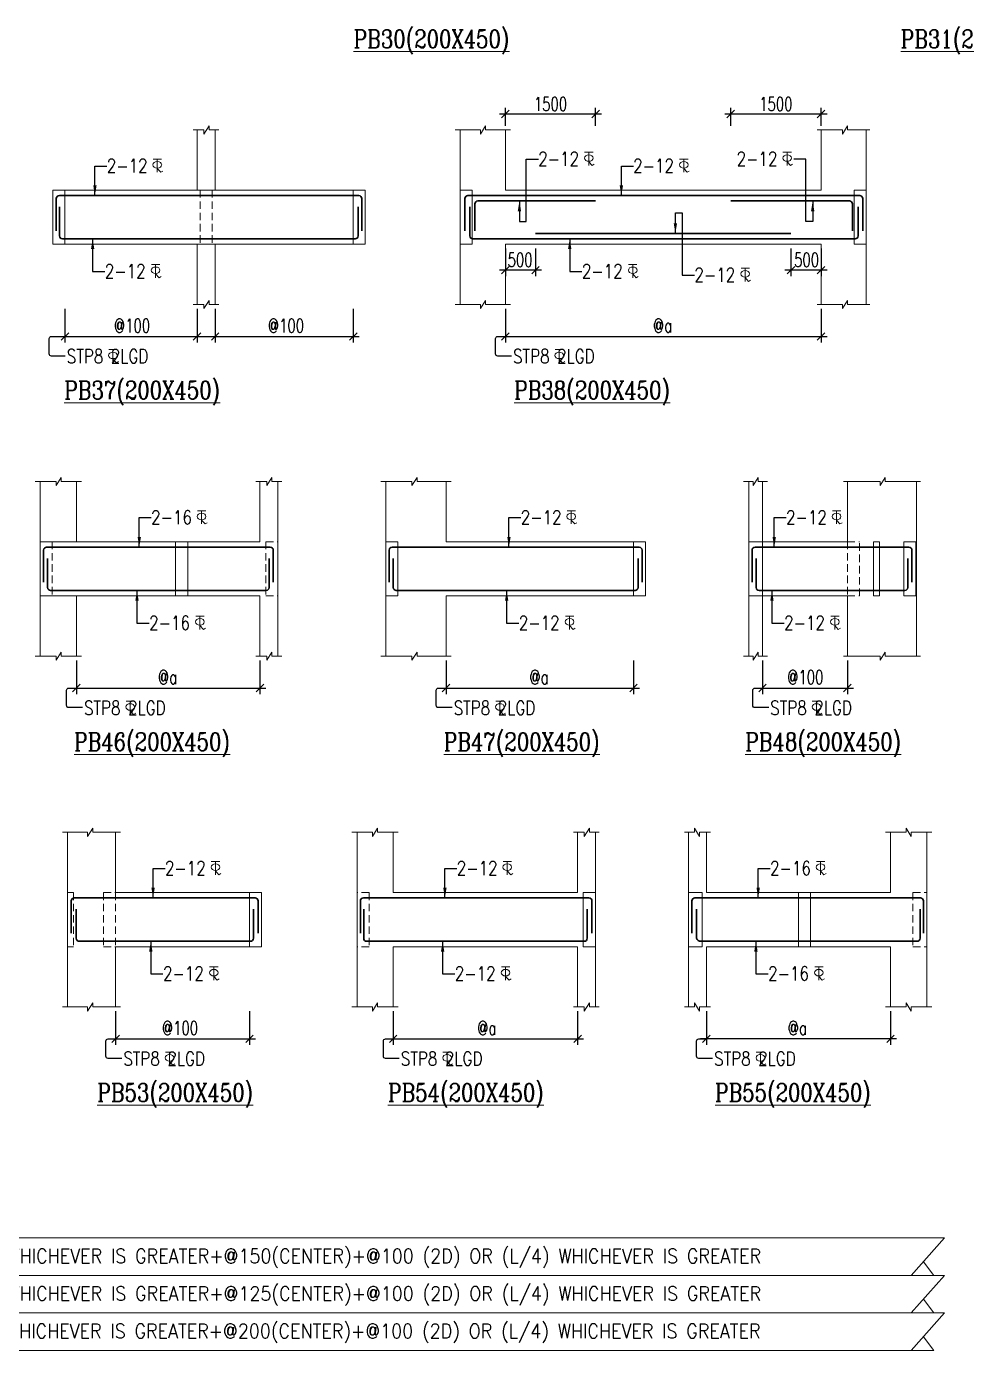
# Model space of a CAD drawing. Header units: millimetres. Extents: x 1277257 to 1543892, y 206696 to 309376.
# Drawn here: x 1500100 to 1515721, y 213357 to 235346 of the extents above; entities that cross this region are included whole.
import ezdxf

# ---------------------------------------------------------------- set-up
doc = ezdxf.new("R2010")
doc.units = ezdxf.units.MM
doc.header["$LTSCALE"] = 500
doc.header["$MEASUREMENT"] = 0
doc.header["$PDMODE"] = 34
doc.linetypes.add('HIDDEN', pattern=[0.375, 0.25, -0.125])
doc.layers.get('Defpoints').update_dxf_attribs({"lineweight": 0})
for name, color, linetype, lineweight in [('BEAM ELE', 2, 'Continuous', 15), ('CALL', 1, 'Continuous', 18), ('DIM', 1, 'Continuous', 20), ('TAXT', 3, 'Continuous', 15), ('TEXT', 7, 'Continuous', 13), ('TEXT2', 3, 'Continuous', 15), ('TOWER AREA BEAM..', 3, 'Continuous', 20)]:
    doc.layers.add(name, color=color, linetype=linetype, lineweight=lineweight)
for name, color, linetype in [('D', 10, 'Continuous'), ('ST', 3, 'Continuous'), ('ST DIM.', 1, 'Continuous'), ('STEEL', 1, 'Continuous')]:
    doc.layers.add(name, color=color, linetype=linetype)
doc.styles.add('2MM', font='romans.shx', dxfattribs={"width": 0.7})
doc.styles.add('BHTESHT$0$HSCC2', font='romanc.shx')
doc.styles.add('haider', font='romans.shx')
doc.styles.add('S-T', font='romans.shx')
doc.dimstyles.new('SHUIB MOD.', dxfattribs={"dimtxt": 230, "dimasz": 130, "dimexe": 100, "dimexo": 70, "dimgap": 50, "dimtad": 2, "dimdec": 0, "dimzin": 4, "dimdsep": 46, "dimtxsty": '2MM', "dimblk": 'OBLIQUE', "dimcen": 0.09, "dimdle": 100, "dimclrd": 1, "dimclre": 1, "dimclrt": 3, "dimadec": 0, "dimazin": 0, "dimtfac": 1, "dimtdec": 0, "dimtix": 1, "dimtmove": 2, "dimatfit": 3, "dimfxl": 100, "dimtolj": 1, "dimlwd": -1, "dimarcsym": 0})

# ---------------------------------------------------------------- blocks, each defined once
blk = doc.blocks.new('_Oblique')
at = {"color": 0, "linetype": 'ByBlock', "lineweight": -2}
blk.add_line((-0.5, -0.5), (0.5, 0.5), dxfattribs=at)
blk = doc.blocks.new('A$C76682FD6')
at = {"layer": 'TEXT', "color": 3, "ltscale": 0.2}
for p, q in [((143, 219, -1), (2, 219, -1)), ((72, 0, -1), (72, 219, -1)), ((72, 63, -1), (128, 0, -1)), ((128, 0, -1), (162, 21))]:
    blk.add_line(p, q, dxfattribs=at)
blk.add_ellipse((72, 124, -1), major_axis=(72.3, 0), ratio=0.753223, dxfattribs=at)
blk = doc.blocks.new('*D171')
at = {"layer": 'Defpoints', "color": 0, "ltscale": 100, "transparency": 16777216}
for p in [(1500740, 230729, 6), (1502935, 230729, 6), (1502935, 230198)]:
    blk.add_point(p, dxfattribs=at)
at = {"layer": 'ST DIM.', "color": 1, "lineweight": -2, "ltscale": 100, "transparency": 16777216}
for p, q in [((1500740, 230659), (1500740, 230098)), ((1502935, 230659), (1502935, 230098))]:
    blk.add_line(p, q, dxfattribs=at)
at = {"layer": 'ST DIM.', "color": 1, "ltscale": 100, "transparency": 16777216}
blk.add_line((1500640, 230198), (1503035, 230198), dxfattribs=at)
at = {"layer": 'ST DIM.', "color": 1, "ltscale": 100, "transparency": 16777216, "xscale": 125, "yscale": 125, "zscale": 125, "rotation": 180}
blk.add_blockref('_Oblique', (1500740, 230198), dxfattribs=at)
at = {"layer": 'ST DIM.', "color": 1, "ltscale": 100, "transparency": 16777216, "xscale": 125, "yscale": 125, "zscale": 125}
blk.add_blockref('_Oblique', (1502935, 230198), dxfattribs=at)
at = {"layer": 'ST DIM.', "color": 3, "ltscale": 100, "transparency": 16777216, "insert": (1501854, 230378), "char_height": 230, "attachment_point": 5, "style": '2MM'}
blk.add_mtext('\\A1;@100', dxfattribs=at)
blk = doc.blocks.new('*D172')
at = {"layer": 'Defpoints', "color": 0, "ltscale": 100, "transparency": 16777216}
for p in [(1503235, 230729, 6), (1505530, 230729, 6), (1505530, 230198)]:
    blk.add_point(p, dxfattribs=at)
at = {"layer": 'ST DIM.', "color": 1, "lineweight": -2, "ltscale": 100, "transparency": 16777216}
for p, q in [((1503235, 230659), (1503235, 230098)), ((1505530, 230659), (1505530, 230098))]:
    blk.add_line(p, q, dxfattribs=at)
at = {"layer": 'ST DIM.', "color": 1, "ltscale": 100, "transparency": 16777216}
blk.add_line((1503135, 230198), (1505630, 230198), dxfattribs=at)
at = {"layer": 'ST DIM.', "color": 1, "ltscale": 100, "transparency": 16777216, "xscale": 125, "yscale": 125, "zscale": 125, "rotation": 180}
blk.add_blockref('_Oblique', (1503235, 230198), dxfattribs=at)
at = {"layer": 'ST DIM.', "color": 1, "ltscale": 100, "transparency": 16777216, "xscale": 125, "yscale": 125, "zscale": 125}
blk.add_blockref('_Oblique', (1505530, 230198), dxfattribs=at)
at = {"layer": 'ST DIM.', "color": 3, "ltscale": 100, "transparency": 16777216, "insert": (1504412, 230378), "char_height": 230, "attachment_point": 5, "style": '2MM'}
blk.add_mtext('\\A1;@100', dxfattribs=at)
blk = doc.blocks.new('*D173')
at = {"layer": 'Defpoints', "color": 0, "ltscale": 100, "transparency": 16777216}
for p in [(1508058, 230729, 6), (1513303, 230729, 6), (1513303, 230198)]:
    blk.add_point(p, dxfattribs=at)
at = {"layer": 'ST DIM.', "color": 1, "lineweight": -2, "ltscale": 100, "transparency": 16777216}
for p, q in [((1508058, 230659), (1508058, 230098)), ((1513303, 230659), (1513303, 230098))]:
    blk.add_line(p, q, dxfattribs=at)
at = {"layer": 'ST DIM.', "color": 1, "ltscale": 100, "transparency": 16777216}
blk.add_line((1507958, 230198), (1513403, 230198), dxfattribs=at)
at = {"layer": 'ST DIM.', "color": 1, "ltscale": 100, "transparency": 16777216, "xscale": 125, "yscale": 125, "zscale": 125, "rotation": 180}
blk.add_blockref('_Oblique', (1508058, 230198), dxfattribs=at)
at = {"layer": 'ST DIM.', "color": 1, "ltscale": 100, "transparency": 16777216, "xscale": 125, "yscale": 125, "zscale": 125}
blk.add_blockref('_Oblique', (1513303, 230198), dxfattribs=at)
at = {"layer": 'ST DIM.', "color": 3, "ltscale": 100, "transparency": 16777216, "insert": (1510670, 230378), "char_height": 230, "attachment_point": 5, "style": '2MM'}
blk.add_mtext('\\A1;@a', dxfattribs=at)
blk = doc.blocks.new('*D183')
at = {"layer": 'Defpoints', "color": 0, "ltscale": 100, "transparency": 16777216}
for p in [(1500929, 224889, 6), (1503979, 224889, 6), (1503979, 224359)]:
    blk.add_point(p, dxfattribs=at)
at = {"layer": 'ST DIM.', "color": 1, "lineweight": -2, "ltscale": 100, "transparency": 16777216}
for p, q in [((1500929, 224819), (1500929, 224259)), ((1503979, 224819), (1503979, 224259))]:
    blk.add_line(p, q, dxfattribs=at)
at = {"layer": 'ST DIM.', "color": 1, "ltscale": 100, "transparency": 16777216}
blk.add_line((1500829, 224359), (1504079, 224359), dxfattribs=at)
at = {"layer": 'ST DIM.', "color": 1, "ltscale": 100, "transparency": 16777216, "xscale": 125, "yscale": 125, "zscale": 125, "rotation": 180}
blk.add_blockref('_Oblique', (1500929, 224359), dxfattribs=at)
at = {"layer": 'ST DIM.', "color": 1, "ltscale": 100, "transparency": 16777216, "xscale": 125, "yscale": 125, "zscale": 125}
blk.add_blockref('_Oblique', (1503979, 224359), dxfattribs=at)
at = {"layer": 'ST DIM.', "color": 3, "ltscale": 100, "transparency": 16777216, "insert": (1502444, 224539), "char_height": 230, "attachment_point": 5, "style": '2MM'}
blk.add_mtext('\\A1;@a', dxfattribs=at)
blk = doc.blocks.new('*D184')
at = {"layer": 'Defpoints', "color": 0, "ltscale": 100, "transparency": 16777216}
for p in [(1507072, 224889, 6), (1510187, 224889, 6), (1510187, 224359)]:
    blk.add_point(p, dxfattribs=at)
at = {"layer": 'ST DIM.', "color": 1, "lineweight": -2, "ltscale": 100, "transparency": 16777216}
for p, q in [((1507072, 224819), (1507072, 224259)), ((1510187, 224819), (1510187, 224259))]:
    blk.add_line(p, q, dxfattribs=at)
at = {"layer": 'ST DIM.', "color": 1, "ltscale": 100, "transparency": 16777216}
blk.add_line((1506972, 224359), (1510287, 224359), dxfattribs=at)
at = {"layer": 'ST DIM.', "color": 1, "ltscale": 100, "transparency": 16777216, "xscale": 125, "yscale": 125, "zscale": 125, "rotation": 180}
blk.add_blockref('_Oblique', (1507072, 224359), dxfattribs=at)
at = {"layer": 'ST DIM.', "color": 1, "ltscale": 100, "transparency": 16777216, "xscale": 125, "yscale": 125, "zscale": 125}
blk.add_blockref('_Oblique', (1510187, 224359), dxfattribs=at)
at = {"layer": 'ST DIM.', "color": 3, "ltscale": 100, "transparency": 16777216, "insert": (1508616, 224539), "char_height": 230, "attachment_point": 5, "style": '2MM'}
blk.add_mtext('\\A1;@a', dxfattribs=at)
blk = doc.blocks.new('*D185')
at = {"layer": 'Defpoints', "color": 0, "ltscale": 100, "transparency": 16777216}
for p in [(1512332, 224889, 6), (1513742, 224889, 6), (1513742, 224359)]:
    blk.add_point(p, dxfattribs=at)
at = {"layer": 'ST DIM.', "color": 1, "lineweight": -2, "ltscale": 100, "transparency": 16777216}
for p, q in [((1512332, 224819), (1512332, 224259)), ((1513742, 224819), (1513742, 224259))]:
    blk.add_line(p, q, dxfattribs=at)
at = {"layer": 'ST DIM.', "color": 1, "ltscale": 100, "transparency": 16777216}
blk.add_line((1512232, 224359), (1513842, 224359), dxfattribs=at)
at = {"layer": 'ST DIM.', "color": 1, "ltscale": 100, "transparency": 16777216, "xscale": 125, "yscale": 125, "zscale": 125, "rotation": 180}
blk.add_blockref('_Oblique', (1512332, 224359), dxfattribs=at)
at = {"layer": 'ST DIM.', "color": 1, "ltscale": 100, "transparency": 16777216, "xscale": 125, "yscale": 125, "zscale": 125}
blk.add_blockref('_Oblique', (1513742, 224359), dxfattribs=at)
at = {"layer": 'ST DIM.', "color": 3, "ltscale": 100, "transparency": 16777216, "insert": (1513042, 224539), "char_height": 230, "attachment_point": 5, "style": '2MM'}
blk.add_mtext('\\A1;@100', dxfattribs=at)
blk = doc.blocks.new('*D198')
at = {"layer": 'Defpoints', "color": 0, "ltscale": 100, "transparency": 16777216}
for p in [(1501582, 219063, 6), (1503807, 219063, 6), (1503807, 218533)]:
    blk.add_point(p, dxfattribs=at)
at = {"layer": 'ST DIM.', "color": 1, "lineweight": -2, "ltscale": 100, "transparency": 16777216}
for p, q in [((1501582, 218993), (1501582, 218433)), ((1503807, 218993), (1503807, 218433))]:
    blk.add_line(p, q, dxfattribs=at)
at = {"layer": 'ST DIM.', "color": 1, "ltscale": 100, "transparency": 16777216}
blk.add_line((1501482, 218533), (1503907, 218533), dxfattribs=at)
at = {"layer": 'ST DIM.', "color": 1, "ltscale": 100, "transparency": 16777216, "xscale": 125, "yscale": 125, "zscale": 125, "rotation": 180}
blk.add_blockref('_Oblique', (1501582, 218533), dxfattribs=at)
at = {"layer": 'ST DIM.', "color": 1, "ltscale": 100, "transparency": 16777216, "xscale": 125, "yscale": 125, "zscale": 125}
blk.add_blockref('_Oblique', (1503807, 218533), dxfattribs=at)
at = {"layer": 'ST DIM.', "color": 3, "ltscale": 100, "transparency": 16777216, "insert": (1502651, 218713), "char_height": 230, "attachment_point": 5, "style": '2MM'}
blk.add_mtext('\\A1;@100', dxfattribs=at)
blk = doc.blocks.new('*D199')
at = {"layer": 'Defpoints', "color": 0, "ltscale": 100, "transparency": 16777216}
for p in [(1506193, 219063, 6), (1509258, 219063, 6), (1509258, 218533)]:
    blk.add_point(p, dxfattribs=at)
at = {"layer": 'ST DIM.', "color": 1, "lineweight": -2, "ltscale": 100, "transparency": 16777216}
for p, q in [((1506193, 218993), (1506193, 218433)), ((1509258, 218993), (1509258, 218433))]:
    blk.add_line(p, q, dxfattribs=at)
at = {"layer": 'ST DIM.', "color": 1, "ltscale": 100, "transparency": 16777216}
blk.add_line((1506093, 218533), (1509358, 218533), dxfattribs=at)
at = {"layer": 'ST DIM.', "color": 1, "ltscale": 100, "transparency": 16777216, "xscale": 125, "yscale": 125, "zscale": 125, "rotation": 180}
blk.add_blockref('_Oblique', (1506193, 218533), dxfattribs=at)
at = {"layer": 'ST DIM.', "color": 1, "ltscale": 100, "transparency": 16777216, "xscale": 125, "yscale": 125, "zscale": 125}
blk.add_blockref('_Oblique', (1509258, 218533), dxfattribs=at)
at = {"layer": 'ST DIM.', "color": 3, "ltscale": 100, "transparency": 16777216, "insert": (1507749, 218713), "char_height": 230, "attachment_point": 5, "style": '2MM'}
blk.add_mtext('\\A1;@a', dxfattribs=at)
blk = doc.blocks.new('*D200')
at = {"layer": 'Defpoints', "color": 0, "ltscale": 100, "transparency": 16777216}
for p in [(1511399, 219063, 6), (1514459, 219063, 6), (1511399, 218533)]:
    blk.add_point(p, dxfattribs=at)
at = {"layer": 'ST DIM.', "color": 1, "lineweight": -2, "ltscale": 100, "transparency": 16777216}
for p, q in [((1511399, 218993), (1511399, 218433)), ((1514459, 218993), (1514459, 218433))]:
    blk.add_line(p, q, dxfattribs=at)
at = {"layer": 'ST DIM.', "color": 1, "ltscale": 100, "transparency": 16777216}
blk.add_line((1514559, 218533), (1511299, 218533), dxfattribs=at)
at = {"layer": 'ST DIM.', "color": 1, "ltscale": 100, "transparency": 16777216, "xscale": 125, "yscale": 125, "zscale": 125, "rotation": 180}
blk.add_blockref('_Oblique', (1511399, 218533), dxfattribs=at)
at = {"layer": 'ST DIM.', "color": 1, "ltscale": 100, "transparency": 16777216, "xscale": 125, "yscale": 125, "zscale": 125}
blk.add_blockref('_Oblique', (1514459, 218533), dxfattribs=at)
at = {"layer": 'ST DIM.', "color": 3, "ltscale": 100, "transparency": 16777216, "insert": (1512909, 218713), "char_height": 230, "attachment_point": 5, "style": '2MM'}
blk.add_mtext('\\A1;@a', dxfattribs=at)
blk = doc.blocks.new('*D244')
at = {"layer": 'Defpoints', "color": 0, "ltscale": 100, "transparency": 16777216}
for p in [(1508058, 231729), (1508558, 231729), (1508058, 231299)]:
    blk.add_point(p, dxfattribs=at)
at = {"layer": 'ST DIM.', "color": 1, "lineweight": -2, "ltscale": 100, "transparency": 16777216}
for p, q in [((1508058, 231659), (1508058, 231199)), ((1508558, 231659), (1508558, 231199))]:
    blk.add_line(p, q, dxfattribs=at)
at = {"layer": 'ST DIM.', "color": 1, "ltscale": 100, "transparency": 16777216}
blk.add_line((1508658, 231299), (1507958, 231299), dxfattribs=at)
at = {"layer": 'ST DIM.', "color": 1, "ltscale": 100, "transparency": 16777216, "xscale": 125, "yscale": 125, "zscale": 125, "rotation": 180}
blk.add_blockref('_Oblique', (1508058, 231299), dxfattribs=at)
at = {"layer": 'ST DIM.', "color": 1, "ltscale": 100, "transparency": 16777216, "xscale": 125, "yscale": 125, "zscale": 125}
blk.add_blockref('_Oblique', (1508558, 231299), dxfattribs=at)
at = {"layer": 'ST DIM.', "color": 3, "ltscale": 100, "transparency": 16777216, "insert": (1508303, 231471), "char_height": 230, "attachment_point": 5, "style": '2MM'}
blk.add_mtext('\\A1;500', dxfattribs=at)
blk = doc.blocks.new('*D245')
at = {"layer": 'Defpoints', "color": 0, "ltscale": 100, "transparency": 16777216}
for p in [(1512803, 231729), (1513303, 231729), (1512803, 231299)]:
    blk.add_point(p, dxfattribs=at)
at = {"layer": 'ST DIM.', "color": 1, "lineweight": -2, "ltscale": 100, "transparency": 16777216}
for p, q in [((1512803, 231659), (1512803, 231199)), ((1513303, 231659), (1513303, 231199))]:
    blk.add_line(p, q, dxfattribs=at)
at = {"layer": 'ST DIM.', "color": 1, "ltscale": 100, "transparency": 16777216}
blk.add_line((1513403, 231299), (1512703, 231299), dxfattribs=at)
at = {"layer": 'ST DIM.', "color": 1, "ltscale": 100, "transparency": 16777216, "xscale": 125, "yscale": 125, "zscale": 125, "rotation": 180}
blk.add_blockref('_Oblique', (1512803, 231299), dxfattribs=at)
at = {"layer": 'ST DIM.', "color": 1, "ltscale": 100, "transparency": 16777216, "xscale": 125, "yscale": 125, "zscale": 125}
blk.add_blockref('_Oblique', (1513303, 231299), dxfattribs=at)
at = {"layer": 'ST DIM.', "color": 3, "ltscale": 100, "transparency": 16777216, "insert": (1513063, 231471), "char_height": 230, "attachment_point": 5, "style": '2MM'}
blk.add_mtext('\\A1;500', dxfattribs=at)
blk = doc.blocks.new('*D246')
at = {"layer": 'Defpoints', "color": 0, "ltscale": 100, "transparency": 16777216}
for p in [(1509558, 233894), (1508058, 233629), (1509558, 233629)]:
    blk.add_point(p, dxfattribs=at)
at = {"layer": 'ST DIM.', "color": 1, "lineweight": -2, "ltscale": 100, "transparency": 16777216}
for p, q in [((1508058, 233699), (1508058, 233994)), ((1509558, 233699), (1509558, 233994))]:
    blk.add_line(p, q, dxfattribs=at)
at = {"layer": 'ST DIM.', "color": 1, "ltscale": 100, "transparency": 16777216}
blk.add_line((1507958, 233894), (1509658, 233894), dxfattribs=at)
at = {"layer": 'ST DIM.', "color": 1, "ltscale": 100, "transparency": 16777216, "xscale": 125, "yscale": 125, "zscale": 125, "rotation": 180}
blk.add_blockref('_Oblique', (1508058, 233894), dxfattribs=at)
at = {"layer": 'ST DIM.', "color": 1, "ltscale": 100, "transparency": 16777216, "xscale": 125, "yscale": 125, "zscale": 125}
blk.add_blockref('_Oblique', (1509558, 233894), dxfattribs=at)
at = {"layer": 'ST DIM.', "color": 3, "ltscale": 100, "transparency": 16777216, "insert": (1508808, 234059), "char_height": 230, "attachment_point": 5, "style": '2MM'}
blk.add_mtext('\\A1;1500', dxfattribs=at)
blk = doc.blocks.new('*D247')
at = {"layer": 'Defpoints', "color": 0, "ltscale": 100, "transparency": 16777216}
for p in [(1513303, 233894), (1511803, 233629), (1513303, 233629)]:
    blk.add_point(p, dxfattribs=at)
at = {"layer": 'ST DIM.', "color": 1, "lineweight": -2, "ltscale": 100, "transparency": 16777216}
for p, q in [((1511803, 233699), (1511803, 233994)), ((1513303, 233699), (1513303, 233994))]:
    blk.add_line(p, q, dxfattribs=at)
at = {"layer": 'ST DIM.', "color": 1, "ltscale": 100, "transparency": 16777216}
blk.add_line((1511703, 233894), (1513403, 233894), dxfattribs=at)
at = {"layer": 'ST DIM.', "color": 1, "ltscale": 100, "transparency": 16777216, "xscale": 125, "yscale": 125, "zscale": 125, "rotation": 180}
blk.add_blockref('_Oblique', (1511803, 233894), dxfattribs=at)
at = {"layer": 'ST DIM.', "color": 1, "ltscale": 100, "transparency": 16777216, "xscale": 125, "yscale": 125, "zscale": 125}
blk.add_blockref('_Oblique', (1513303, 233894), dxfattribs=at)
at = {"layer": 'ST DIM.', "color": 3, "ltscale": 100, "transparency": 16777216, "insert": (1512553, 234059), "char_height": 230, "attachment_point": 5, "style": '2MM'}
blk.add_mtext('\\A1;1500', dxfattribs=at)

msp = doc.modelspace()

# ---------------------------------------------------------------- linework, layer by layer
at = {"layer": 'BEAM ELE', "color": 3}
for points in [[(1503297.6, 233628.6), (1503133.8, 233628.6), (1503133.8, 233697.2), (1503049.3, 233560.5), (1503049.3, 233628.6), (1502868.8, 233628.6)], [(1508141.3, 233628.6), (1507728.2, 233628.6), (1507728.2, 233697.2), (1507643.6, 233560.5), (1507643.6, 233628.6), (1507223.1, 233628.6)], [(1514115.9, 233628.6), (1513744.1, 233628.6), (1513744.1, 233697.2), (1513659.6, 233560.5), (1513659.6, 233628.6), (1513237.1, 233628.6)], [(1503297.6, 230728.6), (1503133.8, 230728.6), (1503133.8, 230797.2), (1503049.3, 230660.5), (1503049.3, 230728.6), (1502868.8, 230728.6)], [(1508141.3, 230728.6), (1507728.2, 230728.6), (1507728.2, 230797.2), (1507643.6, 230660.5), (1507643.6, 230728.6), (1507223.1, 230728.6)], [(1514115.9, 230728.6), (1513744.1, 230728.6), (1513744.1, 230797.2), (1513659.6, 230660.5), (1513659.6, 230728.6), (1513237.1, 230728.6)], [(1501011.9, 227789.1), (1500676.7, 227789.1), (1500676.7, 227857.8), (1500592.2, 227721.1), (1500592.2, 227789.1), (1500243.6, 227789.1)], [(1504345.3, 227789.1), (1504177.6, 227789.1), (1504177.6, 227857.8), (1504093.1, 227721.1), (1504093.1, 227789.1), (1503912.7, 227789.1)], [(1507154.8, 227789.1), (1506589.6, 227789.1), (1506589.6, 227857.8), (1506505.1, 227721.1), (1506505.1, 227789.1), (1505986.5, 227789.1)], [(1512415.2, 227789.1), (1512259.2, 227789.1), (1512259.2, 227857.8), (1512174.6, 227721.1), (1512174.6, 227789.1), (1512017, 227789.1)], [(1514958.7, 227789.1), (1514371.7, 227789.1), (1514371.7, 227857.8), (1514287.1, 227721.1), (1514287.1, 227789.1), (1513676.1, 227789.1)], [(1501011.9, 224889.1), (1500676.7, 224889.1), (1500676.7, 224957.8), (1500592.2, 224821.1), (1500592.2, 224889.1), (1500243.6, 224889.1)], [(1504345.3, 224889.1), (1504177.6, 224889.1), (1504177.6, 224957.8), (1504093.1, 224821.1), (1504093.1, 224889.1), (1503912.7, 224889.1)], [(1507154.8, 224889.1), (1506589.6, 224889.1), (1506589.6, 224957.8), (1506505.1, 224821.1), (1506505.1, 224889.1), (1505986.5, 224889.1)], [(1512415.2, 224889.1), (1512259.2, 224889.1), (1512259.2, 224957.8), (1512174.6, 224821.1), (1512174.6, 224889.1), (1512017, 224889.1)], [(1514958.7, 224889.1), (1514371.7, 224889.1), (1514371.7, 224957.8), (1514287.1, 224821.1), (1514287.1, 224889.1), (1513676.1, 224889.1)], [(1501665, 221963.4), (1501200.7, 221963.4), (1501200.7, 222032.1), (1501116.1, 221895.4), (1501116.1, 221963.4), (1500696.8, 221963.4)], [(1506276.4, 221963.4), (1505934.5, 221963.4), (1505934.5, 222032.1), (1505849.9, 221895.4), (1505849.9, 221963.4), (1505508.2, 221963.4)], [(1509616, 221963.4), (1509454, 221963.4), (1509454, 222032.1), (1509369.4, 221895.4), (1509369.4, 221963.4), (1509192.1, 221963.4)], [(1501665, 219063.4), (1501200.7, 219063.4), (1501200.7, 219132.1), (1501116.1, 218995.4), (1501116.1, 219063.4), (1500696.8, 219063.4)], [(1506276.4, 219063.4), (1505934.5, 219063.4), (1505934.5, 219132.1), (1505849.9, 218995.4), (1505849.9, 219063.4), (1505508.2, 219063.4)], [(1509616, 219063.4), (1509454, 219063.4), (1509454, 219132.1), (1509369.4, 218995.4), (1509369.4, 219063.4), (1509192.1, 219063.4)]]:
    msp.add_lwpolyline(points, dxfattribs=at)
at = {"layer": 'BEAM ELE', "color": 3, "elevation": 0}
for points in [[(1511036.7, 221963.4), (1511198.7, 221963.4), (1511198.7, 222032.1), (1511283.2, 221895.4), (1511283.2, 221963.4), (1511465.4, 221963.4)], [(1514376.3, 221963.4), (1514718.2, 221963.4), (1514718.2, 222032.1), (1514802.7, 221895.4), (1514802.7, 221963.4), (1515144.5, 221963.4)], [(1511036.7, 219063.4), (1511198.7, 219063.4), (1511198.7, 219132.1), (1511283.2, 218995.4), (1511283.2, 219063.4), (1511465.4, 219063.4)], [(1514376.3, 219063.4), (1514718.2, 219063.4), (1514718.2, 219132.1), (1514802.7, 218995.4), (1514802.7, 219063.4), (1515144.5, 219063.4)]]:
    msp.add_lwpolyline(points, dxfattribs=at)
at = {"layer": 'CALL', "color": 1, "ltscale": 0.25}
for p, q in [((1495275.5, 215227.1), (1515354.6, 215227.1)), ((1514803.6, 214603.7), (1515354.6, 215227.1)), ((1515175.3, 214603.7), (1515005.5, 214832.1)), ((1495275.5, 214603.7), (1515354.6, 214603.7)), ((1515175.3, 214603.7), (1495454.9, 214603.7)), ((1514803.6, 213980.2), (1515354.6, 214603.7)), ((1515175.3, 213980.2), (1515005.5, 214208.7)), ((1495275.5, 213980.2), (1515354.6, 213980.2)), ((1515175.3, 213980.2), (1495454.9, 213980.2)), ((1514803.6, 213356.8), (1515354.6, 213980.2)), ((1515175.3, 213356.8), (1515005.5, 213585.3)), ((1515175.3, 213356.8), (1495454.9, 213356.8))]:
    msp.add_line(p, q, dxfattribs=at)
at = {"layer": 'ST DIM.', "elevation": -2.7}
for points in [[(1500743.1, 229872.9), (1500514.7, 229872.9, -0.4142136), (1500479, 229908.7), (1500479, 230162.2, -0.4142136), (1500514.7, 230198), (1504211.9, 230198)], [(1508159.5, 229872.9), (1507931.1, 229872.9, -0.4142136), (1507895.4, 229908.7), (1507895.4, 230162.2, -0.4142136), (1507931.1, 230198), (1508058.2, 230198)], [(1501030.1, 224033.4), (1500801.7, 224033.4, -0.4142136), (1500765.9, 224069.2), (1500765.9, 224322.8, -0.4142136), (1500801.7, 224358.6), (1500928.8, 224358.6)], [(1507173, 224033.4), (1506944.6, 224033.4, -0.4142136), (1506908.9, 224069.2), (1506908.9, 224322.8, -0.4142136), (1506944.6, 224358.6), (1507071.7, 224358.6)], [(1512433.4, 224033.4), (1512205.1, 224033.4, -0.4142136), (1512169.3, 224069.2), (1512169.3, 224322.8, -0.4142136), (1512205.1, 224358.6), (1512332.1, 224358.6)], [(1501683.3, 218207.8), (1501454.9, 218207.8, -0.4142136), (1501419.1, 218243.5), (1501419.1, 218497.1, -0.4142136), (1501454.9, 218532.9), (1501582, 218532.9)], [(1506294.6, 218207.8), (1506066.3, 218207.8, -0.4142136), (1506030.5, 218243.5), (1506030.5, 218497.1, -0.4142136), (1506066.3, 218532.9), (1506193.3, 218532.9)], [(1511500.6, 218207.8), (1511272.3, 218207.8, -0.4142136), (1511236.5, 218243.5), (1511236.5, 218497.1, -0.4142136), (1511272.3, 218532.9), (1511399.4, 218532.9)]]:
    msp.add_lwpolyline(points, format="xyb", dxfattribs=at)
at = {"layer": 'STEEL', "color": 4, "lineweight": 30, "ltscale": 10}
for p, q in [((1500596.1, 231954.8, -186.5), (1500596.1, 232488.6, -186.5)), ((1500646.1, 232538.6, -140.7), (1505623.5, 232538.6, -2346141.3)), ((1505673.3, 231954.8, -186.5), (1505673.3, 232488.6, -186.5)), ((1507386.2, 231954.8, -186.5), (1507386.2, 232488.6, -186.5)), ((1507436.2, 232538.6, -140.7), (1513946.3, 232538.6, -2346141.3)), ((1507600.4, 232448.6, -2234970.2), (1509558.2, 232448.6, -2386512)), ((1511803.2, 232448.6, -2560286.2), (1513776.1, 232448.6, -2712994.9)), ((1513996.1, 231954.8, -186.5), (1513996.1, 232488.6, -186.5)), ((1500648.1, 231868.6, -599978), (1500648.1, 232349.6, -599978)), ((1505610.6, 231868.6, -599978), (1505610.6, 232349.6, -599978)), ((1507469.8, 231868.6, -599978), (1507469.8, 232349.6, -599978)), ((1507550.4, 231954.8, -186.5), (1507550.4, 232398.6, 0)), ((1513824.9, 231954.8, -186.5), (1513826.1, 232398.6, -2712994.9)), ((1513918, 231868.6, -599978), (1513918, 232349.6, -599978)), ((1500698.1, 231818.6, -599942.4), (1505560.6, 231818.6, -2883032.6)), ((1507519.8, 231818.6, -599942.4), (1513868, 231818.6, -2883032.6)), ((1508558.2, 231908.6, -2068947.1), (1512803.2, 231908.6, -2275799.9)), ((1500383.1, 226115.4, -186.5), (1500383.1, 226649.1, -186.5)), ((1500433.1, 226699.1, -140.7), (1504151.2, 226699.1, -2299807.7)), ((1500451.1, 226029.1, -599978), (1500451.1, 226510.1, -599978)), ((1504133.2, 226029.1, -599978), (1504133.2, 226510.1, -599978)), ((1504201.2, 226115.4, -186.5), (1504201.2, 226649.1, -186.5)), ((1506126, 226115.4, -186.5), (1506126, 226649.1, -186.5)), ((1506176, 226699.1, -140.7), (1510281.7, 226699.1, -2299807.7)), ((1506194.1, 226029.1, -599978), (1506194.1, 226510.1, -599978)), ((1510263.6, 226029.1, -599978), (1510263.6, 226510.1, -599978)), ((1510331.6, 226115.4, -186.5), (1510331.6, 226649.1, -186.5)), ((1512156.5, 226115.4, -186.5), (1512156.5, 226649.1, -186.5)), ((1512206.5, 226699.1, -140.7), (1514764.6, 226699.1, -2299807.7)), ((1512224.5, 226029.1, -599978), (1512224.5, 226510.1, -599978)), ((1514746.5, 226029.1, -599978), (1514746.5, 226510.1, -599978)), ((1514814.5, 226115.4, -186.5), (1514814.5, 226649.1, -186.5)), ((1500501.1, 225979.1, -599942.4), (1504083.2, 225979.1, -2877501.1)), ((1506244.1, 225979.1, -599942.4), (1510213.6, 225979.1, -2877501.1)), ((1512274.5, 225979.1, -599942.4), (1514696.5, 225979.1, -2877501.1)), ((1500842.9, 220289.7, -186.5), (1500842.9, 220823.4, -186.5)), ((1500892.9, 220873.4, -140.7), (1503900.1, 220873.4, -2346141.3)), ((1503949.9, 220289.7, -186.5), (1503949.9, 220823.4, -186.5)), ((1505648.5, 220289.7, -186.5), (1505648.5, 220823.4, -186.5)), ((1505698.5, 220873.4, -140.7), (1509446.4, 220873.4, -2346141.3)), ((1509496.2, 220289.7, -186.5), (1509496.2, 220823.4, -186.5)), ((1511156.5, 220289.7, -186.5), (1511156.5, 220823.4, -186.5)), ((1514954.2, 220873.4, -140.7), (1511206.3, 220873.4, -2346141.3)), ((1515004.2, 220289.7, -186.5), (1515004.2, 220823.4, -186.5)), ((1500926.5, 220203.4, -599978), (1500926.5, 220684.5, -599978)), ((1503871.8, 220203.4, -599978), (1503871.8, 220684.5, -599978)), ((1505704.3, 220203.4, -599978), (1505704.3, 220684.5, -599978)), ((1509418.1, 220203.4, -599978), (1509418.1, 220684.5, -599978)), ((1511234.6, 220203.4, -599978), (1511234.6, 220684.5, -599978)), ((1514948.4, 220203.4, -599978), (1514948.4, 220684.5, -599978)), ((1500976.5, 220153.4, -599942.4), (1503821.8, 220153.4, -2883032.6)), ((1505754.3, 220153.4, -599942.4), (1509368.1, 220153.4, -2883032.6)), ((1514898.4, 220153.4, -599942.4), (1511309.7, 220153.4, -595161))]:
    msp.add_line(p, q, dxfattribs=at)
for centre, radius, start, end in [((1500646.1, 232488.6, -186.5), 50, 90, 180), ((1505623.3, 232488.6, -186.5), 50, 0, 90), ((1507436.2, 232488.6, -186.5), 50, 90, 180), ((1507600.4, 232398.6), 50, 90, 180), ((1513776.1, 232398.6, -2712994.9), 50, 0, 90), ((1513946.1, 232488.6, -186.5), 50, 0, 90), ((1500698.1, 231868.6, -599978), 50, 180, 270), ((1505560.6, 231868.6, -599978), 50, 270, 0), ((1507519.8, 231868.6, -599978), 50, 180, 270), ((1513868, 231868.6, -599978), 50, 270, 0), ((1500433.1, 226649.1, -186.5), 50, 90, 180), ((1504151.2, 226649.1, -186.5), 50, 0, 90), ((1506176, 226649.1, -186.5), 50, 90, 180), ((1510281.6, 226649.1, -186.5), 50, 0, 90), ((1512206.5, 226649.1, -186.5), 50, 90, 180), ((1514764.5, 226649.1, -186.5), 50, 0, 90), ((1500501.1, 226029.1, -599978), 50, 180, 270), ((1504083.2, 226029.1, -599978), 50, 270, 0), ((1506244.1, 226029.1, -599978), 50, 180, 270), ((1510213.6, 226029.1, -599978), 50, 270, 0), ((1512274.5, 226029.1, -599978), 50, 180, 270), ((1514696.5, 226029.1, -599978), 50, 270, 0), ((1500892.9, 220823.4, -186.5), 50, 90, 180), ((1503899.9, 220823.4, -186.5), 50, 0, 90), ((1505698.5, 220823.4, -186.5), 50, 90, 180), ((1509446.2, 220823.4, -186.5), 50, 0, 90), ((1511206.5, 220823.4, -186.5), 50, 90, 180), ((1514954.2, 220823.4, -186.5), 50, 0, 90), ((1500976.5, 220203.4, -599978), 50, 180, 270), ((1503821.8, 220203.4, -599978), 50, 270, 0), ((1505754.3, 220203.4, -599978), 50, 180, 270), ((1509368.1, 220203.4, -599978), 50, 270, 0), ((1511306.6, 220230.2, 1687893.6), 76.9, 200.4113, 272.31806), ((1514898.4, 220203.4, -599978), 50, 270, 0)]:
    msp.add_arc(centre, radius, start, end, dxfattribs=at)
at = {"layer": 'TOWER AREA BEAM..'}
for p, q in [((1502934.9, 233628.6), (1502934.9, 232628.6)), ((1503234.9, 233628.6), (1503234.9, 232628.6)), ((1507308.2, 233628.6), (1507308.2, 230728.6)), ((1508058.2, 233628.6), (1508058.2, 232628.6)), ((1513303.2, 233628.6), (1513303.2, 232628.6)), ((1514053.2, 233628.6), (1514053.2, 232628.6)), ((1500539.9, 232628.6), (1500539.9, 231728.6)), ((1500539.9, 232628.6), (1505730, 232628.6)), ((1500739.9, 232628.6), (1500739.9, 231728.6)), ((1505530, 232628.6), (1505530, 231728.6)), ((1505730, 232628.6), (1505730, 231728.6)), ((1507308.2, 232628.6), (1507508.2, 232628.6)), ((1507508.2, 232628.6), (1507508.2, 231728.6)), ((1508058.2, 232628.6), (1513303.2, 232628.6)), ((1513853.2, 231728.6), (1513853.2, 232628.6)), ((1513853.2, 232628.6), (1514053.2, 232628.6)), ((1514053.2, 232628.6), (1514053.2, 230728.6)), ((1500539.9, 231728.6), (1505730, 231728.6)), ((1502934.9, 231728.6), (1502934.9, 230728.6)), ((1503234.9, 231728.6), (1503234.9, 230728.6)), ((1507308.2, 231728.6), (1507508.2, 231728.6)), ((1508058.2, 231728.6), (1508058.2, 230728.6)), ((1508058.2, 231728.6), (1513303.2, 231728.6)), ((1513303.2, 231728.6), (1513303.2, 230728.6)), ((1513853.2, 231728.6), (1514053.2, 231728.6)), ((1500328.8, 227789.1), (1500328.8, 226789.1)), ((1500928.8, 227789.1), (1500928.8, 226789.1)), ((1503978.8, 227789.1), (1503978.8, 226789.1)), ((1504278.8, 227789.1), (1504278.8, 224889.1)), ((1506071.7, 227789.1), (1506071.7, 226789.1)), ((1507071.7, 227789.1), (1507071.7, 226789.1)), ((1512102.1, 227789.1), (1512102.1, 226789.1)), ((1512332.1, 227789.1), (1512332.1, 226789.1)), ((1513742.1, 227789.1), (1513742.1, 226789.1)), ((1514892.1, 227789.1), (1514892.1, 224889.1)), ((1500328.8, 226789.1), (1500328.8, 225889.1)), ((1500328.8, 226789.1), (1503978.8, 226789.1)), ((1502578.8, 225889.1), (1502578.8, 226789.1)), ((1502778.8, 225889.1), (1502778.8, 226789.1)), ((1506071.7, 226789.1), (1506071.7, 225889.1)), ((1506071.7, 226789.1), (1506271.7, 226789.1)), ((1506271.7, 226789.1), (1506271.7, 225889.1)), ((1507071.7, 226789.1), (1510386.7, 226789.1)), ((1510186.7, 226789.1), (1510186.7, 225889.1)), ((1510386.7, 225889.1), (1510386.7, 226789.1)), ((1512102.1, 226789.1), (1512102.1, 225889.1)), ((1512102.1, 226789.1), (1513742.1, 226789.1)), ((1512332.1, 226789.1), (1512332.1, 225889.1)), ((1514177.1, 226789.1), (1514277.1, 226789.1)), ((1514177.1, 226789.1), (1514177.1, 225889.1)), ((1514277.1, 225889.1), (1514277.1, 226789.1)), ((1514677.1, 226789.1), (1514877.1, 226789.1)), ((1514677.1, 226789.1), (1514677.1, 225889.1)), ((1514877.1, 225889.1), (1514877.1, 226789.1)), ((1500328.8, 225889.1), (1503978.8, 225889.1)), ((1500328.8, 225889.1), (1500328.8, 224889.1)), ((1500928.8, 225889.1), (1500928.8, 224889.1)), ((1503978.8, 225889.1), (1503978.8, 224889.1)), ((1506071.7, 225889.1), (1506271.7, 225889.1)), ((1506071.7, 225889.1), (1506071.7, 224889.1)), ((1507071.7, 225889.1), (1507071.7, 224889.1)), ((1507071.7, 225889.1), (1510386.7, 225889.1)), ((1512102.1, 225889.1), (1513742.1, 225889.1)), ((1512102.1, 225889.1), (1512102.1, 224889.1)), ((1512332.1, 225889.1), (1512332.1, 224889.1)), ((1513742.1, 225889.1), (1513742.1, 224889.1)), ((1514177.1, 225889.1), (1514277.1, 225889.1)), ((1514677.1, 225889.1), (1514877.1, 225889.1)), ((1500782, 221963.4), (1500782, 219063.4)), ((1501582, 221963.4), (1501582, 220963.4)), ((1505593.3, 221963.4), (1505593.3, 219063.4)), ((1506193.3, 221963.4), (1506193.3, 220963.4)), ((1509258.2, 221963.4), (1509258.2, 220963.4)), ((1509553.3, 221963.4), (1509553.3, 220963.4)), ((1511099.4, 221963.4), (1511099.4, 220963.4)), ((1511399.4, 221963.4, 0), (1511399.4, 220963.4, 0)), ((1514459.4, 221963.4, 0), (1514459.4, 220963.4, 0)), ((1515059.4, 221963.4, 0), (1515059.4, 219063.4, 0)), ((1501582, 220963.4), (1504007, 220963.4)), ((1503807, 220963.4, 0), (1503807, 220063.4, 0)), ((1504007, 220963.4, 0), (1504007, 220063.4, 0)), ((1506193.3, 220963.4), (1509258.2, 220963.4)), ((1509353.3, 220963.4), (1509353.3, 220063.4)), ((1509353.3, 220963.4), (1509553.3, 220963.4)), ((1509553.3, 220963.4), (1509553.3, 219063.4)), ((1511099.4, 220963.4), (1511099.4, 219063.4)), ((1511329.4, 220963.4, 4560092.6), (1511099.4, 220963.4)), ((1511329.4, 220963.4, 4560092.6), (1511329.4, 220063.4, 4560092.6)), ((1514459.4, 220963.4, 0), (1511399.4, 220963.4, 0)), ((1512929.4, 220063.4, 0), (1512929.4, 220963.4, 0)), ((1513129.4, 220063.4, 0), (1513129.4, 220963.4, 0)), ((1501582, 220063.4), (1501582, 219063.4)), ((1501582, 220063.4), (1504007, 220063.4)), ((1506193.3, 220063.4), (1506193.3, 219063.4)), ((1506193.3, 220063.4), (1509258.2, 220063.4)), ((1509258.2, 220063.4), (1509258.2, 219063.4)), ((1509353.3, 220063.4), (1509553.3, 220063.4)), ((1511329.4, 220063.4, 4560092.6), (1511099.4, 220063.4)), ((1511399.4, 220063.4, 0), (1511399.4, 219063.4, 0)), ((1514459.4, 220063.4, 0), (1511399.4, 220063.4, 0)), ((1514459.4, 220063.4, 0), (1514459.4, 219063.4, 0))]:
    msp.add_line(p, q, dxfattribs=at)
at = {"layer": 'TOWER AREA BEAM..', "linetype": 'HIDDEN'}
for p, q in [((1502984.9, 232628.6), (1502984.9, 231728.6)), ((1503184.9, 232628.6), (1503184.9, 231728.6)), ((1500528.8, 226789.1), (1500528.8, 225889.1)), ((1504078.8, 226789.1), (1504278.8, 226789.1)), ((1504078.8, 226789.1), (1504078.8, 225889.1)), ((1513742.1, 226789.1), (1513942.1, 226789.1)), ((1513742.1, 226789.1), (1513742.1, 225889.1)), ((1513942.1, 225889.1), (1513942.1, 226789.1)), ((1504078.8, 225889.1), (1504278.8, 225889.1)), ((1513742.1, 225889.1), (1513942.1, 225889.1)), ((1500782, 220963.4), (1500882, 220963.4)), ((1500882, 220963.4), (1500882, 220063.4)), ((1501382, 220963.4), (1501582, 220963.4)), ((1501382, 220963.4), (1501382, 220063.4)), ((1501582, 220963.4), (1501582, 220063.4)), ((1505793.3, 220963.4), (1505593.3, 220963.4)), ((1505793.3, 220963.4), (1505793.3, 220063.4)), ((1514829.4, 220963.4, 0), (1514829.4, 220063.4, 0)), ((1514829.4, 220963.4, 0), (1515059.4, 220963.4, 0)), ((1500782, 220063.4), (1500882, 220063.4)), ((1501382, 220063.4), (1501582, 220063.4)), ((1505793.3, 220063.4), (1505593.3, 220063.4)), ((1514829.4, 220063.4, 0), (1515059.4, 220063.4, 0))]:
    msp.add_line(p, q, dxfattribs=at)

# ---------------------------------------------------------------- block references
at = {"layer": 'DIM', "lineweight": 0}
for p in [(1502202.3, 232924.1, -22512), (1509372, 233037.3, 1869101.5), (1510950.1, 232924.1, -22512), (1512668.7, 233037.3, 1869101.5), (1502174.5, 231173.2, -599957.5), (1510102.1, 231173.2, -599957.5), (1511971.6, 231112.8, 2227283.3), (1501465.6, 229760.2, -2.2), (1508882, 229760.2, -2.2), (1502938.9, 227084.6, -22512), (1509081.8, 227084.6, -22512), (1513490.4, 227084.6, -22512), (1502911.1, 225333.8, -599957.5), (1509054, 225333.8, -599957.5), (1513462.7, 225333.8, -599957.5), (1501752.5, 223920.7, -2.2), (1507895.5, 223920.7, -2.2), (1513155.9, 223920.7, -2.2), (1503168.7, 221259, -22512), (1508018.2, 221259, -22512), (1513224.2, 221259, -22512), (1503140.9, 219508.1, -599957.5), (1507990.4, 219508.1, -599957.5), (1513196.4, 219508.1, -599957.5), (1502405.7, 218095.1, -2.2), (1507017.1, 218095.1, -2.2), (1512223.1, 218095.1, -2.2)]:
    msp.add_blockref('A$C76682FD6', p, dxfattribs=at)

# ---------------------------------------------------------------- texts
at = {"layer": 'ST', "style": 'S-T', "width": 0.9}
for s, p in [('@a-@100 (2D) OR (L/4) WHICHEVER IS GREATER+@150(CENTER)+@100 (2D) OR (L/4) WHICHEVER IS GREATER', (1495913.7, 214808.7)), ('@b-@100 (2D) OR (L/4) WHICHEVER IS GREATER+@125(CENTER)+@100 (2D) OR (L/4) WHICHEVER IS GREATER', (1495913.7, 214185.3)), ('@c-@100 (2D) OR (L/4) WHICHEVER IS GREATER+@200(CENTER)+@100 (2D) OR (L/4) WHICHEVER IS GREATER', (1495913.7, 213561.9))]:
    msp.add_text(s, height=236.772, dxfattribs=at).set_placement(p)
at = {"layer": 'TAXT', "style": 'BHTESHT$0$HSCC2', "width": 0.8}
for s, p in [('%%UPB30(200X450)', (1505535.7, 234989.3, 1175946.7)), ('%%UPB31(200X450)', (1514627.8, 234989.3, 1175957.2)), ('%%UPB37(200X450)', (1500728, 229156.7, 1175946.7)), ('%%UPB38(200X450)', (1508204.6, 229156.7, 1175946.7)), ('%%UPB46(200X450)', (1500891.7, 223317.3, 1175946.7)), ('%%UPB47(200X450)', (1507034.6, 223317.3, 1175946.7)), ('%%UPB48(200X450)', (1512044.7, 223317.3, 1175946.7)), ('%%UPB53(200X450)', (1501277.1, 217491.6, 1175946.7)), ('%%UPB54(200X450)', (1506107.2, 217491.6, 1175946.7)), ('%%UPB55(200X450)', (1511541.6, 217491.6, 1175946.7))]:
    msp.add_text(s, height=300, dxfattribs=at).set_placement(p)
at = {"layer": 'TEXT2', "color": 3, "style": 'haider', "width": 0.8}
for s, p in [('2-12', (1501434.3, 232918.9, -22512.8)), ('2-12', (1508604, 233032.1, 1869100.7)), ('2-12', (1510182.1, 232918.9, -22512.8)), ('2-12', (1511900.7, 233032.1, 1869100.7)), ('2-12', (1501402.1, 231168.1, 1197983.4)), ('2-12', (1509329.7, 231168.1, 1197983.4)), ('2-12', (1511199.3, 231107.7, 4025224.2)), ('STP8 2LGD', (1500768.9, 229755, -3)), ('STP8 2LGD', (1508185.3, 229755, -3)), ('2-16', (1502170.9, 227079.5, -22512.8)), ('2-12', (1508313.8, 227079.5, -22512.8)), ('2-12', (1512722.4, 227079.5, -22512.8)), ('2-16', (1502138.8, 225328.6, 1197983.4)), ('2-12', (1508281.7, 225328.6, 1197983.4)), ('2-12', (1512690.3, 225328.6, 1197983.4)), ('STP8 2LGD', (1501055.9, 223915.6, -3)), ('STP8 2LGD', (1507198.8, 223915.6, -3)), ('STP8 2LGD', (1512459.2, 223915.6, -3)), ('2-12', (1502400.7, 221253.8, -22512.8)), ('2-12', (1507250.1, 221253.8, -22512.8)), ('2-16', (1512456.2, 221253.8, -22512.8)), ('2-12', (1502368.5, 219502.9, 1197983.4)), ('2-12', (1507218, 219502.9, 1197983.4)), ('2-16', (1512424, 219502.9, 1197983.3)), ('STP8 2LGD', (1501709.1, 218089.9, -3)), ('STP8 2LGD', (1506320.4, 218089.9, -3)), ('STP8 2LGD', (1511526.4, 218089.9, -3))]:
    msp.add_text(s, height=230, dxfattribs=at).set_placement(p)

# ---------------------------------------------------------------- dimensions: what is measured, and where the dimension line sits
at = {"layer": 'ST DIM.', "ltscale": 100}
for base, p1, p2, picture, middle in [((1509558.2, 233894.5), (1508058.2, 233628.6), (1509558.2, 233628.6), '*D246', (1508808.2, 234059.5)), ((1513303.2, 233894.5), (1511803.2, 233628.6), (1513303.2, 233628.6), '*D247', (1512553.2, 234059.5))]:
    dim = msp.add_linear_dim(base=base, p1=p1, p2=p2, dimstyle='SHUIB MOD.', override={"dimasz": 125}, dxfattribs=at)
    dim.commit()
    dim.dimension.update_dxf_attribs({"geometry": picture, "text_midpoint": middle})
for base, p1, p2, picture, middle in [((1508058.2, 231299.4), (1508558.2, 231728.6), (1508058.2, 231728.6), '*D244', (1508302.7, 231471.4)), ((1512803.2, 231299.4), (1513303.2, 231728.6), (1512803.2, 231728.6), '*D245', (1513063.1, 231471.4))]:
    dim = msp.add_linear_dim(base=base, p1=p1, p2=p2, dimstyle='SHUIB MOD.', override={"dimasz": 125}, dxfattribs=at)
    dim.commit()
    dim.dimension.update_dxf_attribs({"geometry": picture, "text_midpoint": middle, "dimtype": 160})
for base, p1, p2, text, picture, middle in [((1502934.9, 230198, -6.3), (1500739.9, 230728.6), (1502934.9, 230728.6), '@100', '*D171', (1501854.3, 230378.5, -6.3)), ((1505530, 230198, -6.3), (1503234.9, 230728.6), (1505530, 230728.6), '@100', '*D172', (1504412.1, 230378.5, -6.3)), ((1513303.2, 230198, -6.3), (1508058.2, 230728.6), (1513303.2, 230728.6), '@a', '*D173', (1510670.5, 230378.5, -6.3)), ((1503978.8, 224358.6, -6.3), (1500928.8, 224889.1), (1503978.8, 224889.1), '@a', '*D183', (1502444.5, 224539, -6.3)), ((1510186.7, 224358.6, -6.3), (1507071.7, 224889.1), (1510186.7, 224889.1), '@a', '*D184', (1508616, 224539, -6.3)), ((1513742.1, 224358.6, -6.3), (1512332.1, 224889.1), (1513742.1, 224889.1), '@100', '*D185', (1513042.4, 224539, -6.3)), ((1503807, 218532.9, -6.3), (1501582, 219063.4), (1503807, 219063.4), '@100', '*D198', (1502650.7, 218713.3, -6.3)), ((1509258.2, 218532.9, -6.3), (1506193.3, 219063.4), (1509258.2, 219063.4), '@a', '*D199', (1507748.9, 218713.3, -6.3))]:
    dim = msp.add_linear_dim(base=base, p1=p1, p2=p2, text=text, dimstyle='SHUIB MOD.', override={"dimasz": 125}, dxfattribs=at)
    dim.commit()
    dim.dimension.update_dxf_attribs({"geometry": picture, "text_midpoint": middle, "dimtype": 160})
dim = msp.add_linear_dim(base=(1511399.4, 218532.9, -6.3), p1=(1514459.4, 219063.4, 0), p2=(1511399.4, 219063.4, 0), angle=180, text='@a', dimstyle='SHUIB MOD.', override={"dimasz": 125}, dxfattribs=at)
dim.commit()
dim.dimension.update_dxf_attribs({"geometry": '*D200', "text_midpoint": (1512908.6, 218713.3, -6.3), "dimtype": 160})

# ---------------------------------------------------------------- leaders
at = {"layer": 'D', "linetype": 'Continuous'}
for points in [[(1508291.6, 232448.6, -2593024.7), (1508291.6, 232106.2, -2593024.7), (1508402.8, 232106.2, -2593024.7), (1508402.8, 233141.7, -2593024.7), (1508607.3, 233141.7, -2593024.7)], [(1513164.8, 232448.6, -2593024.7), (1513164.8, 232106.2, -2593024.7), (1513053.6, 232106.2, -2593024.7), (1513053.6, 233141.7, -2593024.7), (1512849.1, 233141.7, -2593024.7)], [(1501237.6, 232538.6, -4484638.2), (1501237.6, 233028.6, -4484638.2), (1501437.6, 233028.6, -4484638.2)], [(1509985.4, 232538.6, -4484638.2), (1509985.4, 233028.6, -4484638.2), (1510185.4, 233028.6, -4484638.2)], [(1510883.2, 231908.6, -2234842.8), (1510883.2, 232251, -2234842.8), (1510994.4, 232251, -2234842.8), (1510994.4, 231215.4, -2234842.8), (1511198.9, 231215.4, -2234842.8)], [(1501199.7, 231818.6, -5062083.7), (1501199.7, 231275.8, -5062083.7), (1501401.8, 231275.8, -5062083.7)], [(1509127.3, 231818.6, -5062083.7), (1509127.3, 231275.8, -5062083.7), (1509329.4, 231275.8, -5062083.7)], [(1501974.2, 226699.1, -4484638.2), (1501974.2, 227189.1, -4484638.2), (1502174.2, 227189.1, -4484638.2)], [(1508117.1, 226699.1, -4484638.2), (1508117.1, 227189.1, -4484638.2), (1508317.1, 227189.1, -4484638.2)], [(1512525.8, 226699.1, -4484638.2), (1512525.8, 227189.1, -4484638.2), (1512725.7, 227189.1, -4484638.2)], [(1501936.4, 225979.1, -5062083.7), (1501936.4, 225436.3, -5062083.7), (1502138.4, 225436.3, -5062083.7)], [(1508079.3, 225979.1, -5062083.7), (1508079.3, 225436.3, -5062083.7), (1508281.3, 225436.3, -5062083.7)], [(1512487.9, 225979.1, -5062083.7), (1512487.9, 225436.3, -5062083.7), (1512689.9, 225436.3, -5062083.7)], [(1502204, 220873.4, -4484638.2), (1502204, 221363.4, -4484638.2), (1502404, 221363.4, -4484638.2)], [(1507053.5, 220873.4, -4484638.2), (1507053.5, 221363.4, -4484638.2), (1507253.4, 221363.4, -4484638.2)], [(1512259.5, 220873.4, -4484638.3), (1512259.5, 221363.4, -4484638.3), (1512459.5, 221363.4, -4484638.3)], [(1502166.1, 220153.4, -5062083.7), (1502166.1, 219610.7, -5062083.7), (1502368.2, 219610.7, -5062083.7)], [(1507015.6, 220153.4, -5062083.7), (1507015.6, 219610.7, -5062083.7), (1507217.6, 219610.7, -5062083.7)], [(1512221.6, 220153.4, -5062083.7), (1512221.6, 219610.7, -5062083.7), (1512423.7, 219610.7, -5062083.7)]]:
    msp.add_leader(points, dimstyle='SHUIB MOD.', override={"dimasz": 170, "dimtad": 0}, dxfattribs=at)

doc.saveas('drawing.dxf')
